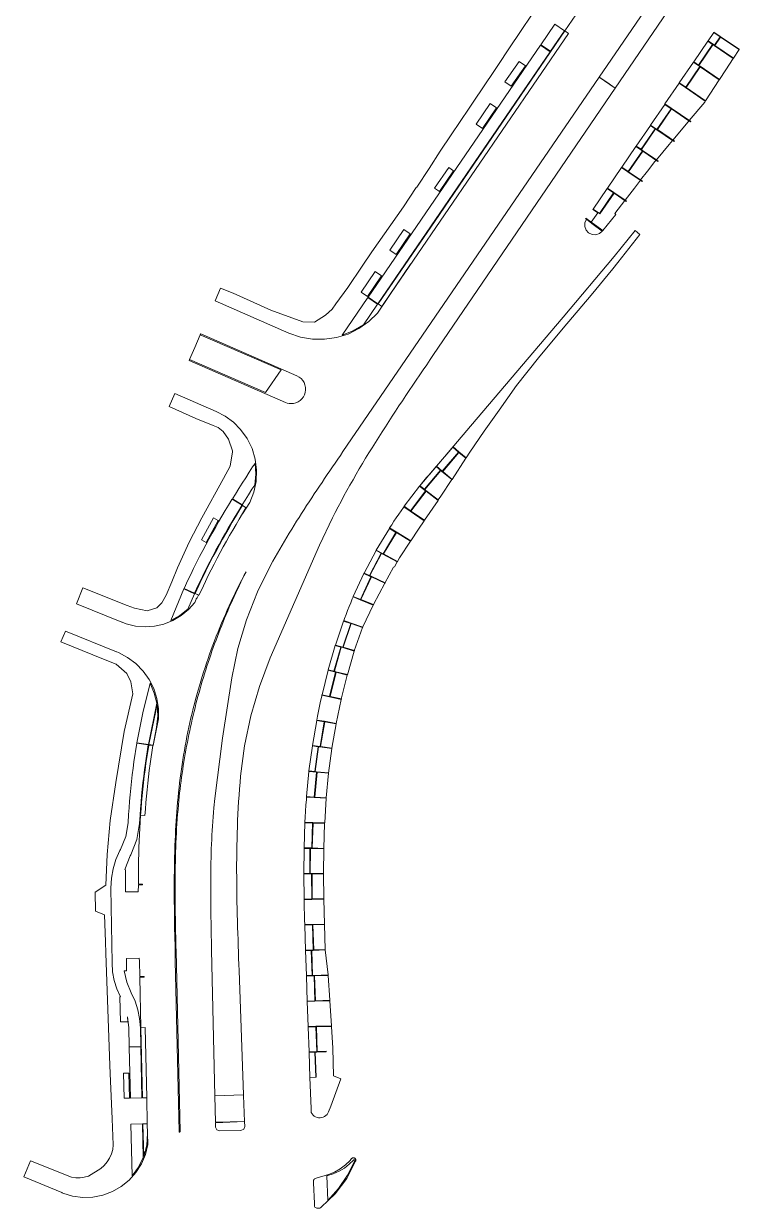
# Model space of a CAD drawing. Header units: metres. Extents: x 105146 to 106170, y 111783 to 118163.
# Drawn here: x 105372.2 to 105521.2, y 113281.3 to 113527.7 of the extents above; entities that cross this region are included whole.
import ezdxf

# ---------------------------------------------------------------- set-up
doc = ezdxf.new("R2010")
doc.units = ezdxf.units.M
doc.layers.add('20-EP-ZONA-DURA', color=253, linetype='CONTINUOUS', lineweight=13)
doc.layers.add('20-EP-ZONA-VERDE', color=84, linetype='CONTINUOUS', lineweight=13)

msp = doc.modelspace()

# ---------------------------------------------------------------- linework, layer by layer
at = {"layer": '20-EP-ZONA-DURA'}
for points in [[(105503.3875, 113533.2576), (105506.1076, 113531.3962), (105506.7227, 113530.9752), (105506.2285, 113530.2508), (105495.3483, 113514.302), (105491.9895, 113516.6006), (105501.338, 113530.2612), (105502.0724, 113531.3344), (105502.8066, 113532.4078), (105503.3875, 113533.2576)], [(105479.8571, 113523.3073), (105481.8377, 113521.9519), (105484.7745, 113526.2433), (105482.7939, 113527.5987), (105479.8571, 113523.3073)], [(105521.0973, 113522.3145), (105519.9426, 113520.5282), (105516.0511, 113523.1785), (105517.2301, 113524.9085), (105521.0973, 113522.3145)], [(105481.7813, 113521.8693), (105479.8007, 113523.2247), (105443.9387, 113470.8209), (105445.9193, 113469.4655), (105481.7813, 113521.8693)], [(105518.3669, 113518.0907), (105517.0447, 113516.0852), (105512.9817, 113518.8565), (105512.7339, 113519.0255), (105515.6643, 113523.3211), (105515.9121, 113523.1521), (105519.8862, 113520.441), (105518.3669, 113518.0907)], [(105476.6423, 113518.9637), (105475.3223, 113519.8671), (105472.3857, 113515.5759), (105473.7057, 113514.6725), (105476.6423, 113518.9637)], [(105516.9897, 113516.0017), (105514.1269, 113511.6595), (105510.0775, 113514.4218), (105513.0077, 113518.7179), (105516.9897, 113516.0017)], [(105513.9621, 113511.4095), (105510.7249, 113507.5648), (105507.0081, 113510.1001), (105505.6863, 113511.0017), (105508.6169, 113515.2973), (105509.9385, 113514.3957), (105514.0719, 113511.576), (105513.9621, 113511.4095)], [(105470.6559, 113510.2161), (105469.3359, 113511.1195), (105466.3993, 113506.8281), (105467.7193, 113505.9247), (105470.6559, 113510.2161)], [(105510.4879, 113507.2833), (105507.2973, 113503.4874), (105504.1038, 113505.6654), (105507.0341, 113509.9613), (105510.6602, 113507.488), (105510.4879, 113507.2833)], [(105506.5269, 113502.5709), (105503.8984, 113499.3902), (105501.0345, 113501.3435), (105500.7867, 113501.5125), (105503.7171, 113505.8082), (105503.9649, 113505.6391), (105507.2323, 113503.4102), (105506.5269, 113502.5709)], [(105502.0221, 113497.0305), (105500.6286, 113495.2046), (105498.1303, 113496.9089), (105501.0604, 113501.2048), (105503.8344, 113499.3128), (105503.5793, 113499.0041), (105502.0221, 113497.0305)], [(105461.6763, 113497.0945), (105460.6861, 113497.7723), (105457.7493, 113493.4809), (105458.7397, 113492.8031), (105461.6763, 113497.0945)], [(105499.3133, 113493.4811), (105497.3929, 113490.9965), (105495.0609, 113492.5871), (105493.7391, 113493.4887), (105496.6695, 113497.7843), (105497.9913, 113496.8827), (105500.5678, 113495.1249), (105499.3133, 113493.4811)], [(105495.2309, 113488.1995), (105495.4439, 113488.0215), (105492.7299, 113484.6605), (105490.5325, 113486.2747), (105490.3579, 113486.403), (105491.6873, 113488.3517), (105490.6959, 113489.0279), (105490.7523, 113489.1105), (105492.0742, 113488.2088), (105492.1545, 113488.1493), (105495.0867, 113492.4485), (105497.3316, 113490.9173), (105495.2309, 113488.1995)], [(105452.6967, 113483.9729), (105451.3767, 113484.8763), (105448.4399, 113480.5849), (105449.7599, 113479.6815), (105452.6967, 113483.9729)], [(105454.6716, 113431.5718), (105454.9828, 113431.9585), (105455.5359, 113432.6348), (105456.0954, 113433.3066), (105456.6604, 113433.973), (105466.3877, 113445.3947), (105484.5365, 113466.6279), (105495.1118, 113479.2543), (105495.115, 113479.2581), (105499.4524, 113484.7049), (105500.4769, 113483.8567), (105495.8683, 113478.0077), (105494.8495, 113476.7207), (105490.3265, 113471.2357), (105484.4785, 113464.3573), (105479.3509, 113458.2287), (105474.8071, 113452.4423), (105471.1611, 113447.3423), (105468.0761, 113442.9591), (105465.0923, 113438.5577), (105464.3195, 113437.3897), (105462.7995, 113438.6895), (105461.5835, 113439.7293), (105461.5185, 113439.6533), (105458.1294, 113435.6912), (105458.0647, 113435.6149), (105454.6716, 113431.5718)], [(105446.7103, 113475.2251), (105445.3899, 113476.1287), (105442.4535, 113471.8371), (105443.7737, 113470.9339), (105446.7103, 113475.2251)], [(105445.8627, 113469.3829), (105443.8821, 113470.7383), (105438.5471, 113462.9423), (105440.8244, 113463.8517), (105442.9335, 113465.1025), (105445.8627, 113469.3829)], [(105430.6739, 113450.5269), (105430.4381, 113450.0794), (105430.1305, 113449.6778), (105429.7599, 113449.3335), (105429.3368, 113449.0563), (105428.8732, 113448.8539), (105428.3822, 113448.7323), (105427.8778, 113448.6947), (105427.8595, 113448.6949), (105427.4695, 113448.7266), (105427.0869, 113448.8087), (105426.7183, 113448.9399), (105426.6991, 113448.9483), (105406.6689, 113457.669), (105406.7488, 113457.8523), (105422.5469, 113450.9741), (105425.7989, 113455.6785), (105408.9956, 113463.0097), (105409.0755, 113463.1931), (105429.1001, 113454.4565), (105429.5588, 113454.2089), (105429.9678, 113453.8858), (105430.3147, 113453.4968), (105430.5893, 113453.0537), (105430.7831, 113452.5698), (105430.8903, 113452.0597), (105430.9077, 113451.5388), (105430.8349, 113451.0227), (105430.6739, 113450.5269)], [(105419.3248, 113428.0844), (105417.7511, 113425.7496), (105418.4957, 113426.9771), (105418.5349, 113427.0413), (105417.7625, 113427.5023), (105417.7187, 113427.4313), (105417.0233, 113426.2929), (105416.3337, 113425.1483), (105415.6503, 113423.9971), (105414.9733, 113422.8391), (105414.3035, 113421.6743), (105413.6409, 113420.5023), (105412.9865, 113419.3229), (105412.3403, 113418.1361), (105411.7031, 113416.9417), (105411.0753, 113415.7397), (105410.4573, 113414.5295), (105409.8497, 113413.3115), (105409.2529, 113412.0853), (105408.6761, 113410.8687), (105407.9051, 113409.1853), (105408.6411, 113408.8358), (105408.6325, 113408.8205), (105408.4783, 113408.5626), (105408.3208, 113408.3126), (105408.3182, 113408.3086), (105408.1526, 113408.0591), (105408.1461, 113408.0485), (105408.1316, 113408.0175), (105407.8868, 113407.3514), (105406.5548, 113405.8655), (105405.0111, 113404.6009), (105403.292, 113403.5875), (105401.438, 113402.8492), (105399.4929, 113402.4033), (105397.5025, 113402.2604), (105395.5136, 113402.4238), (105393.5732, 113402.8897), (105392.7182, 113403.2004), (105392.6977, 113403.2085), (105383.2075, 113407.0456), (105384.5483, 113410.3807), (105393.7835, 113406.7225), (105395.2719, 113406.1329), (105397.9441, 113405.5709), (105399.9439, 113406.2103), (105401.0257, 113407.2515), (105401.9177, 113408.8441), (105403.0411, 113411.6039), (105404.2265, 113414.5119), (105406.7139, 113419.8887), (105409.2885, 113424.9569), (105413.8413, 113433.0969), (105415.2339, 113435.6627), (105415.6915, 113438.6829), (105415.6983, 113438.8579), (105414.8993, 113441.3037), (105413.7549, 113442.8935), (105412.7207, 113443.7063), (105411.6779, 113444.1287), (105408.0881, 113445.5833), (105402.4971, 113448.0951), (105403.6774, 113450.8038), (105412.3179, 113447.047), (105412.3227, 113447.0449), (105414.1911, 113446.0583), (105415.8897, 113444.8017), (105417.3799, 113443.3038), (105418.7341, 113441.4236), (105419.7596, 113439.3458), (105420.4284, 113437.1274), (105420.7221, 113434.829), (105420.6327, 113432.5136), (105420.1626, 113430.2447), (105419.3248, 113428.0844)], [(105464.2641, 113437.3059), (105461.3729, 113432.9363), (105459.4311, 113434.5965), (105462.8103, 113438.5489), (105464.2641, 113437.3059)], [(105415.6681, 113428.8685), (105417.7293, 113427.6385), (105418.3343, 113428.6163), (105419.0397, 113429.7431), (105419.7497, 113430.8641), (105420.3215, 113431.7577), (105420.539, 113434.0061), (105420.3867, 113436.2599), (105419.8935, 113435.5093), (105419.1679, 113434.3963), (105418.4449, 113433.2777), (105417.7251, 113432.1529), (105417.0089, 113431.0219), (105416.2967, 113429.8845), (105415.6681, 113428.8685)], [(105454.6716, 113431.5718), (105455.6394, 113430.861), (105455.7159, 113430.7967), (105459.0608, 113434.7781), (105459.2905, 113434.5851), (105461.3301, 113432.8715), (105459.0449, 113429.4177), (105458.5202, 113428.6482), (105455.9457, 113430.6039), (105454.6716, 113431.5718)], [(105417.6767, 113427.5535), (105415.6155, 113428.7833), (105415.5889, 113428.7405), (105414.8859, 113427.5895), (105414.1883, 113426.4315), (105413.4963, 113425.2661), (105412.8105, 113424.0931), (105412.1317, 113422.9125), (105411.4597, 113421.7239), (105410.7955, 113420.5273), (105410.1395, 113419.3223), (105409.4921, 113418.1089), (105408.8539, 113416.8869), (105408.2255, 113415.6561), (105407.6071, 113414.4163), (105406.9995, 113413.1677), (105406.4145, 113411.9341), (105405.6445, 113410.2585), (105407.8129, 113409.2289), (105408.5857, 113410.9113), (105409.1629, 113412.1285), (105409.7599, 113413.3557), (105410.3681, 113414.5747), (105410.9863, 113415.7855), (105411.6147, 113416.9885), (105412.2523, 113418.1835), (105412.8987, 113419.3711), (105413.5537, 113420.5511), (105414.2165, 113421.7239), (105414.8869, 113422.8893), (105415.5641, 113424.0479), (105416.2479, 113425.1997), (105416.9379, 113426.3449), (105417.6335, 113427.4837), (105417.6767, 113427.5535)], [(105458.4638, 113428.5656), (105455.6367, 113424.4195), (105452.8224, 113426.3276), (105455.9645, 113430.4641), (105458.4638, 113428.5656)], [(105454.3681, 113422.5591), (105452.7981, 113420.1736), (105449.7661, 113421.9981), (105448.3949, 113422.8231), (105448.8198, 113423.4834), (105449.2993, 113424.2144), (105449.7846, 113424.9402), (105450.2765, 113425.6621), (105450.7747, 113426.3798), (105451.2792, 113427.0931), (105451.3565, 113427.2006), (105452.6833, 113426.3011), (105455.5804, 113424.337), (105454.3681, 113422.5591)], [(105412.7391, 113424.3669), (105411.7781, 113424.9029), (105409.2313, 113420.3691), (105410.1889, 113419.8313), (105412.7391, 113424.3669)], [(105450.4339, 113416.5815), (105450.0255, 113415.8699), (105447.1218, 113417.4107), (105449.7997, 113421.861), (105452.743, 113420.0899), (105450.4339, 113416.5815)], [(105447.4238, 113411.3349), (105447.4659, 113411.4257), (105444.5495, 113412.7765), (105444.2767, 113412.9028), (105446.7213, 113417.5099), (105446.9863, 113417.3693), (105449.9757, 113415.7831), (105449.3903, 113414.7631), (105449.2241, 113414.6857), (105447.4238, 113411.3349)], [(105404.714, 113297.1791), (105404.6963, 113297.1772), (105404.6834, 113297.1779), (105404.6692, 113297.1808), (105404.6553, 113297.1858), (105404.6429, 113297.1925), (105404.633, 113297.1994), (105404.6301, 113297.2016), (105404.6165, 113297.2166), (105404.6081, 113297.2296), (105404.6019, 113297.2437), (105404.598, 113297.2586), (105404.5956, 113297.2827), (105403.8007, 113332.7712), (105403.7424, 113335.437), (105403.6871, 113338.1029), (105403.6615, 113339.4356), (105403.6389, 113340.7683), (105403.6175, 113342.2491), (105403.6003, 113343.7299), (105403.5875, 113345.2107), (105403.5811, 113346.3952), (105403.579, 113347.5796), (105403.5811, 113348.7639), (105403.5898, 113350.1852), (105403.6058, 113351.6063), (105403.6289, 113353.0273), (105403.6559, 113354.2703), (105403.69, 113355.5131), (105403.7314, 113356.7557), (105403.772, 113357.8015), (105403.8184, 113358.847), (105403.8703, 113359.8922), (105403.928, 113360.9372), (105403.9858, 113361.8866), (105404.0492, 113362.8357), (105404.1183, 113363.7843), (105404.1931, 113364.7326), (105404.2812, 113365.7645), (105404.3766, 113366.7957), (105404.4792, 113367.8262), (105404.5891, 113368.856), (105404.6982, 113369.8112), (105404.8144, 113370.7656), (105404.938, 113371.719), (105405.0687, 113372.6716), (105405.2106, 113373.6481), (105405.3603, 113374.6235), (105405.5178, 113375.5977), (105405.6831, 113376.5706), (105405.8562, 113377.5421), (105406.037, 113378.5116), (105406.2259, 113379.4808), (105406.4224, 113380.4478), (105406.6267, 113381.4133), (105406.8387, 113382.3771), (105407.0585, 113383.3391), (105407.2859, 113384.2993), (105407.5211, 113385.2578), (105407.764, 113386.2142), (105408.0146, 113387.1686), (105408.2728, 113388.1211), (105408.5387, 113389.0714), (105408.8122, 113390.0196), (105409.0933, 113390.9655), (105409.382, 113391.9092), (105409.6783, 113392.8505), (105409.9822, 113393.7894), (105410.2933, 113394.7251), (105410.6124, 113395.6596), (105410.9388, 113396.5909), (105411.2726, 113397.5196), (105411.6139, 113398.4455), (105411.9626, 113399.3686), (105412.3188, 113400.2889), (105412.6822, 113401.2062), (105413.0532, 113402.1208), (105413.4314, 113403.0323), (105413.8169, 113403.9407), (105414.2098, 113404.8459), (105414.6098, 113405.748), (105415.0172, 113406.6469), (105415.4317, 113407.5424), (105415.8424, 113408.4117), (105416.2596, 113409.2779), (105416.6838, 113410.1415), (105417.1138, 113411.0008), (105417.5842, 113411.9234), (105418.061, 113412.8427), (105418.525, 113413.7205), (105418.1557, 113412.9924), (105417.7887, 113412.2582), (105417.4283, 113411.5256), (105417.0705, 113410.7869), (105416.7191, 113410.05), (105416.3702, 113409.307), (105416.0278, 113408.5658), (105415.6882, 113407.8185), (105415.3549, 113407.0732), (105415.0244, 113406.3219), (105414.7002, 113405.5726), (105414.379, 113404.8173), (105414.064, 113404.064), (105413.752, 113403.3048), (105413.4463, 113402.5478), (105413.1436, 113401.7848), (105412.8472, 113401.0241), (105412.5539, 113400.2574), (105412.2669, 113399.4931), (105411.9829, 113398.7228), (105411.7052, 113397.9552), (105411.4308, 113397.1816), (105411.1625, 113396.4104), (105410.8976, 113395.6336), (105410.6388, 113394.8593), (105410.3833, 113394.0793), (105410.1341, 113393.3018), (105409.8882, 113392.5186), (105409.6485, 113391.7382), (105409.4122, 113390.9521), (105409.1821, 113390.1688), (105408.9554, 113389.3799), (105408.7349, 113388.5939), (105408.518, 113387.8022), (105408.3071, 113387.0135), (105408.0999, 113386.2192), (105407.8986, 113385.428), (105407.7012, 113384.6313), (105407.5096, 113383.8376), (105407.3219, 113383.0386), (105407.14, 113382.2427), (105406.9622, 113381.4413), (105406.7901, 113380.6432), (105406.622, 113379.8398), (105406.4597, 113379.0397), (105406.3015, 113378.2343), (105406.149, 113377.4321), (105406.0007, 113376.6248), (105405.8581, 113375.8211), (105405.7196, 113375.012), (105405.5868, 113374.2063), (105405.4583, 113373.3957), (105405.3354, 113372.5885), (105405.2168, 113371.7763), (105405.1038, 113370.9678), (105404.9951, 113370.1542), (105404.892, 113369.3442), (105404.7934, 113368.5294), (105404.7002, 113367.7183), (105404.6115, 113366.9023), (105404.5283, 113366.0901), (105404.4496, 113365.273), (105404.3615, 113364.2888), (105404.28, 113363.2982), (105404.2055, 113362.3081), (105404.1376, 113361.3182), (105404.0763, 113360.3287), (105404.021, 113359.3399), (105403.9719, 113358.3517), (105403.9285, 113357.364), (105403.8906, 113356.3769), (105403.858, 113355.3906), (105403.8304, 113354.4051), (105403.8074, 113353.4203), (105403.7889, 113352.4362), (105403.7747, 113351.453), (105403.7647, 113350.4708), (105403.7583, 113349.4893), (105403.7555, 113348.5085), (105403.7559, 113347.5289), (105403.7595, 113346.5501), (105403.7659, 113345.572), (105403.7749, 113344.5951), (105403.7861, 113343.619), (105403.7995, 113342.6438), (105403.8147, 113341.6694), (105403.8315, 113340.6961), (105403.8497, 113339.7237), (105403.8693, 113338.7504), (105403.8895, 113337.7803), (105403.9105, 113336.811), (105403.9319, 113335.8425), (105403.9536, 113334.8746), (105404.7259, 113300.4028), (105404.7956, 113297.2859), (105404.7948, 113297.267), (105404.7923, 113297.2548), (105404.7863, 113297.2372), (105404.7784, 113297.2224), (105404.7687, 113297.2098), (105404.7572, 113297.199), (105404.7436, 113297.1899), (105404.7291, 113297.1833), (105404.714, 113297.1791)], [(105447.4238, 113411.3349), (105445.0329, 113406.8849), (105442.7635, 113402.1275), (105442.7955, 113402.2223), (105440.3567, 113403.0465), (105438.8413, 113403.5587), (105439.0104, 113404.0178), (105439.3195, 113404.8346), (105439.6359, 113405.649), (105439.9593, 113406.4606), (105440.2899, 113407.2693), (105440.6275, 113408.0751), (105440.7961, 113408.4689), (105442.2843, 113407.8747), (105444.9853, 113406.7963), (105445.0223, 113406.8891), (105442.4146, 113407.9304), (105444.5977, 113412.6439), (105447.4238, 113411.3349)], [(105407.7719, 113409.1377), (105405.6035, 113410.1673), (105402.8483, 113403.5819), (105404.7199, 113404.6213), (105406.3921, 113405.9581), (105407.7719, 113409.1377)], [(105442.7635, 113402.1275), (105441.0463, 113397.2825), (105441.0611, 113397.3303), (105438.7557, 113397.9984), (105440.4189, 113402.9199), (105442.7635, 113402.1275)], [(105400.311, 113383.1029), (105399.1567, 113377.5623), (105399.1554, 113377.5554), (105399.1543, 113377.5497), (105398.2695, 113377.6833), (105397.6715, 113373.8619), (105397.4897, 113372.5279), (105397.3195, 113371.1747), (105397.1627, 113369.8227), (105397.0191, 113368.4715), (105396.8881, 113367.1217), (105396.7691, 113365.7731), (105396.6617, 113364.4261), (105396.5659, 113363.0851), (105396.5655, 113363.0809), (105396.4799, 113361.7373), (105396.4045, 113360.3957), (105396.3387, 113359.0559), (105396.2821, 113357.7183), (105396.2341, 113356.3829), (105396.1945, 113355.0495), (105396.1625, 113353.7185), (105396.1377, 113352.3899), (105396.1197, 113351.0637), (105396.1081, 113349.7397), (105396.1025, 113348.7321), (105397.0025, 113348.7253), (105397.0024, 113348.6252), (105396.1031, 113348.6298), (105396.102, 113347.1595), (105393.4062, 113347.1517), (105393.4279, 113351.7583), (105393.2754, 113351.763), (105394.3961, 113354.6133), (105394.5141, 113354.8367), (105395.7816, 113358.007), (105396.3565, 113361.3725), (105396.4658, 113363.0875), (105396.4661, 113363.0923), (105396.5621, 113364.4337), (105396.6695, 113365.7815), (105396.7885, 113367.1309), (105396.9197, 113368.4817), (105397.0633, 113369.8337), (105397.2203, 113371.1869), (105397.3907, 113372.5409), (105397.5725, 113373.8757), (105398.1705, 113377.6981), (105395.7969, 113378.0563), (105395.1951, 113374.2055), (105395.0109, 113372.8525), (105394.8375, 113371.4749), (105394.6781, 113370.0987), (105394.5319, 113368.7245), (105394.3987, 113367.3523), (105394.2779, 113365.9823), (105394.1689, 113364.6147), (105394.0721, 113363.2635), (105394.0713, 113363.2495), (105393.9613, 113361.5251), (105393.4716, 113358.6581), (105392.3919, 113355.9575), (105392.2739, 113355.7343), (105391.442, 113353.8883), (105390.8469, 113351.9529), (105390.4978, 113349.9584), (105390.4003, 113347.9359), (105390.6239, 113332.3783), (105390.7545, 113330.5458), (105391.0917, 113328.7398), (105391.6313, 113326.9837), (105392.3662, 113325.2999), (105392.2833, 113325.2981), (105392.3983, 113320.0995), (105393.8975, 113320.1327), (105393.8746, 113321.1733), (105394.1261, 113318.8393), (105394.2121, 113314.9381), (105396.6115, 113314.9911), (105396.5255, 113318.8923), (105396.3741, 113320.7738), (105396.0048, 113322.6249), (105395.4227, 113324.4204), (105394.6357, 113326.1361), (105393.6929, 113328.3621), (105393.153, 113330.7185), (105393.6639, 113330.7297), (105393.608, 113333.2849), (105396.3068, 113333.3443), (105396.3197, 113332.7571), (105396.3898, 113329.5078), (105397.2915, 113329.5291), (105397.2927, 113329.4302), (105396.3923, 113329.4076), (105396.6255, 113318.8943), (105396.9475, 113304.2947), (105397.8473, 113304.3147), (105397.9663, 113298.9171), (105397.0665, 113298.8973), (105397.2159, 113292.1239), (105397.8377, 113294.4531), (105398.0117, 113296.8575), (105398.0617, 113294.5889), (105397.5675, 113292.5255), (105396.7441, 113290.57), (105395.6136, 113288.7745), (105394.2061, 113287.1868), (105392.559, 113285.8492), (105390.7163, 113284.7974), (105388.7271, 113284.0593), (105386.6442, 113283.6547), (105384.5233, 113283.5943), (105382.4208, 113283.8798), (105380.3928, 113284.5034), (105380.2418, 113284.5644), (105380.1829, 113284.5885), (105372.2446, 113287.8754), (105373.6927, 113291.1805), (105382.1937, 113287.8251), (105383.0804, 113287.6938), (105383.9767, 113287.6858), (105384.8656, 113287.8013), (105385.7301, 113288.0381), (105388.2771, 113289.6039), (105389.0032, 113290.235), (105389.6277, 113290.9667), (105390.1369, 113291.7828), (105390.5195, 113292.6655), (105390.767, 113293.5951), (105390.8741, 113294.5511), (105390.6491, 113299.9731), (105390.3021, 113307.8061), (105390.1867, 113311.0309), (105389.3511, 113334.3769), (105389.2653, 113336.7729), (105389.0661, 113342.3415), (105387.1729, 113343.1541), (105387.1447, 113347.1053), (105389.3231, 113348.5141), (105389.6509, 113354.9289), (105390.2385, 113361.9959), (105391.4281, 113369.9003), (105393.1515, 113380.5137), (105394.9711, 113388.3435), (105394.5135, 113390.8189), (105393.7363, 113392.5397), (105391.5237, 113394.4829), (105388.8271, 113395.5617), (105380.0079, 113399.1167), (105380.9264, 113401.3882), (105391.5463, 113397.0942), (105391.5951, 113397.0745), (105391.9776, 113396.9122), (105393.8708, 113395.9008), (105395.5872, 113394.6118), (105397.0863, 113393.0756), (105398.3329, 113391.3283), (105399.2978, 113389.4109), (105399.9582, 113387.3686), (105400.2986, 113385.2493), (105400.311, 113383.1029)], [(105441.0324, 113397.2344), (105439.5963, 113392.2825), (105439.6085, 113392.3311), (105437.1843, 113392.9361), (105436.8929, 113393.0088), (105438.3435, 113398.0137), (105438.6315, 113397.9303), (105441.0324, 113397.2344)], [(105439.5842, 113392.2341), (105438.3347, 113387.2307), (105438.3451, 113387.2795), (105435.9985, 113387.773), (105437.2565, 113392.8149), (105439.5842, 113392.2341)], [(105395.8139, 113378.1549), (105398.1875, 113377.7967), (105399.9611, 113386.3551), (105399.4263, 113388.4976), (105398.5567, 113390.5273), (105397.0377, 113384.3738), (105395.8139, 113378.1549)], [(105438.3244, 113387.1817), (105437.2629, 113382.1365), (105437.2713, 113382.1857), (105434.8087, 113382.6081), (105433.2323, 113382.8786), (105433.3894, 113383.6929), (105433.5975, 113384.7301), (105433.8132, 113385.7657), (105434.0365, 113386.7996), (105434.2675, 113387.8319), (105434.312, 113388.0252), (105435.8793, 113387.6957), (105438.3244, 113387.1817)], [(105398.2865, 113377.7819), (105399.1713, 113377.6483), (105399.8721, 113381.3525), (105400.1423, 113383.7189), (105400.0015, 113386.0965), (105398.2865, 113377.7819)], [(105437.2544, 113382.0871), (105436.3912, 113377.0539), (105434.0114, 113377.3716), (105434.8899, 113382.4927), (105437.2544, 113382.0871)], [(105436.3761, 113376.955), (105435.6929, 113371.8445), (105435.6977, 113371.8943), (105433.2103, 113372.1319), (105432.9121, 113372.1603), (105433.6011, 113377.3255), (105433.8985, 113377.2859), (105436.3761, 113376.955)], [(105435.6881, 113371.7947), (105435.2023, 113366.7016), (105432.8058, 113366.8494), (105433.2999, 113372.0228), (105435.6881, 113371.7947)], [(105435.1944, 113366.6019), (105434.8793, 113361.4846), (105432.3797, 113361.5665), (105430.7798, 113361.6189), (105430.8309, 113362.66), (105430.8996, 113363.9028), (105430.9773, 113365.1433), (105431.0642, 113366.3812), (105431.1011, 113366.8543), (105432.6997, 113366.7557), (105435.1944, 113366.6019)], [(105434.8747, 113361.3849), (105434.7052, 113356.1877), (105432.3059, 113356.2662), (105432.4759, 113361.4633), (105434.8747, 113361.3849)], [(105434.7043, 113356.1467), (105434.6575, 113350.9469), (105432.1575, 113350.9699), (105431.8577, 113350.9671), (105431.9051, 113356.1722), (105432.2051, 113356.1695), (105434.7043, 113356.1467)], [(105434.7057, 113345.7257), (105432.3061, 113345.6713), (105432.2581, 113350.8708), (105434.6575, 113350.8929), (105434.7057, 113345.7257)], [(105432.3253, 113340.3715), (105430.7257, 113340.3219), (105430.7012, 113341.2323), (105430.6696, 113342.5071), (105430.6411, 113343.7801), (105430.6161, 113345.0513), (105430.6083, 113345.5335), (105432.2085, 113345.5695), (105434.7072, 113345.6257), (105434.8248, 113340.4269), (105432.3253, 113340.3715)], [(105434.9878, 113335.1603), (105432.5889, 113335.0774), (105432.4279, 113340.2745), (105434.8269, 113340.3489), (105434.9878, 113335.1603)], [(105432.6721, 113329.7773), (105432.3723, 113329.7668), (105432.1927, 113334.9637), (105432.4925, 113334.9741), (105434.9911, 113335.0605), (105434.9893, 113335.1105), (105435.586, 113329.878), (105432.6721, 113329.7773)], [(105435.9225, 113324.5875), (105432.9567, 113324.4835), (105432.7751, 113329.6808), (105435.5948, 113329.7793), (105435.9207, 113324.6131), (105435.9225, 113324.5875)], [(105433.0423, 113319.1837), (105431.4431, 113319.1277), (105431.2617, 113324.3239), (105432.8607, 113324.3799), (105435.9293, 113324.4871), (105436.2833, 113319.2968), (105433.0423, 113319.1837)], [(105436.6027, 113314.6123), (105436.6949, 113308.8569), (105438.2693, 113308.2389), (105436.1613, 113302.6059), (105435.6979, 113301.4271), (105435.5544, 113301.135), (105435.3654, 113300.87), (105435.1359, 113300.6392), (105434.872, 113300.4487), (105434.5807, 113300.3035), (105434.2697, 113300.2075), (105433.9473, 113300.1632), (105433.622, 113300.1719), (105433.3023, 113300.2332), (105432.9968, 113300.3455), (105432.7136, 113300.5059), (105432.4602, 113300.7101), (105432.2433, 113300.9527), (105432.0686, 113301.2273), (105432.0382, 113302.097), (105431.8133, 113308.5343), (105433.0126, 113308.5761), (105433.1125, 113308.5797), (105432.9309, 113313.7765), (105433.2307, 113313.7869), (105435.2147, 113313.8563), (105435.2173, 113313.9903), (105433.3255, 113313.9241), (105433.1466, 113319.0443), (105436.2929, 113319.1557), (105436.6027, 113314.6123)], [(105394.2147, 113314.8381), (105394.4481, 113304.2397), (105396.8475, 113304.2925), (105396.6137, 113314.8911), (105394.2147, 113314.8381)], [(105394.2481, 113304.2353), (105394.1335, 113309.4339), (105393.0337, 113309.4097), (105393.1485, 113304.2109), (105394.2481, 113304.2353)], [(105412.0307, 113304.7351), (105418.0017, 113304.9509), (105418.0081, 113304.7749), (105418.2039, 113299.3573), (105412.1543, 113299.2166), (105412.0307, 113304.7351)], [(105394.5671, 113298.8421), (105394.8041, 113288.0967), (105396.1276, 113289.8857), (105397.1213, 113291.8769), (105396.9667, 113298.8951), (105394.5671, 113298.8421)], [(105441.3191, 113291.1447), (105439.4826, 113287.5589), (105437.0721, 113284.3309), (105434.1557, 113281.5515), (105434.0252, 113281.4626), (105433.8823, 113281.3954), (105433.7307, 113281.3515), (105433.574, 113281.332), (105433.4162, 113281.3374), (105433.2612, 113281.3676), (105433.1129, 113281.4218), (105432.9779, 113281.497), (105432.8561, 113281.5922), (105432.7505, 113281.7049), (105432.7296, 113282.303), (105432.5792, 113286.6074), (105432.5583, 113287.2067), (105432.6634, 113287.3339), (105432.788, 113287.4421), (105432.9287, 113287.5284), (105433.0817, 113287.5903), (105435.6485, 113288.3889), (105436.9141, 113288.8791), (105438.1017, 113289.5361), (105439.1894, 113290.3479), (105440.1571, 113291.2995), (105440.4827, 113291.6665), (105440.5423, 113291.7234), (105440.6104, 113291.7697), (105440.6853, 113291.8042), (105440.7647, 113291.826), (105440.8467, 113291.8344), (105440.9289, 113291.8292), (105441.0092, 113291.8106), (105441.0853, 113291.779), (105441.1552, 113291.7354), (105441.217, 113291.6809), (105441.269, 113291.617), (105441.3098, 113291.5454), (105441.3383, 113291.4681), (105441.3537, 113291.3872), (105441.3556, 113291.3048), (105441.344, 113291.2232), (105441.3191, 113291.1447)], [(105435.3295, 113288.0803), (105435.5077, 113282.9763), (105437.765, 113285.4508), (105439.653, 113288.2173), (105441.1344, 113291.2213), (105441.1418, 113291.2448), (105441.1451, 113291.2693), (105441.1445, 113291.2939), (105441.1398, 113291.3182), (105441.1312, 113291.3413), (105441.1189, 113291.3627), (105441.1033, 113291.3818), (105441.0847, 113291.3981), (105441.0638, 113291.4111), (105441.041, 113291.4205), (105441.0169, 113291.426), (105440.9923, 113291.4275), (105440.9678, 113291.425), (105440.944, 113291.4185), (105440.9216, 113291.4081), (105440.9012, 113291.3942), (105440.8833, 113291.3772), (105439.9905, 113290.486), (105438.9981, 113289.7073), (105437.9203, 113289.0519), (105436.6465, 113288.5084), (105435.3295, 113288.0803)]]:
    msp.add_lwpolyline(points, close=True, dxfattribs=at)
msp.add_lwpolyline([(105487.9067, 113530.6431), (105484.8571, 113526.1867), (105474.7245, 113511.3803), (105457.845, 113486.7151), (105446.0011, 113469.4081), (105446.7423, 113468.9009), (105446.8829, 113469.1029), (105452.7657, 113477.6993), (105445.8869, 113467.4934), (105444.0803, 113465.7301), (105442.0188, 113464.2729), (105439.7537, 113463.1581), (105437.3415, 113462.4135), (105434.8422, 113462.0575), (105432.318, 113462.0992), (105429.8318, 113462.5373), (105427.4455, 113463.3611), (105412.0703, 113470.0692), (105413.2117, 113472.7045), (105415.8671, 113471.6193), (105423.6867, 113468.1225), (105430.3041, 113465.6729), (105432.7263, 113465.6375), (105435.0789, 113467.0783), (105436.4149, 113468.3033), (105437.2101, 113469.4013), (105439.6987, 113472.8381), (105442.7061, 113477.2747), (105444.7213, 113480.2475), (105451.2741, 113489.6389), (105453.9317, 113493.6631), (105454.0833, 113493.7017), (105456.6011, 113497.5763), (105458.9325, 113501.1637), (105461.2227, 113504.5909), (105464.9169, 113510.1191), (105465.7837, 113511.4055), (105470.1939, 113517.9493), (105474.0251, 113523.7147), (105474.9081, 113525.0329), (105478.7555, 113530.7185)], dxfattribs=at)
at = {"layer": '20-EP-ZONA-VERDE'}
for points in [[(105485.5997, 113525.6785), (105446.8829, 113469.1029), (105446.7423, 113468.9009), (105446.0011, 113469.4081), (105484.8571, 113526.1867), (105485.5997, 113525.6785)], [(105517.1492, 113524.9662), (105515.9686, 113523.2346), (105514.6467, 113524.1363), (105515.8216, 113525.858), (105517.1492, 113524.9662)], [(105517.2059, 113525.0489), (105521.1591, 113522.4101), (105521.0979, 113522.3153), (105517.2318, 113524.911), (105517.1492, 113524.9662), (105515.8216, 113525.858), (105515.8777, 113525.9407), (105517.2059, 113525.0489)], [(105517.2318, 113524.911), (105516.0511, 113523.1785), (105515.9686, 113523.2346), (105517.1492, 113524.9662), (105517.2318, 113524.911)], [(105515.5817, 113523.3775), (105512.6515, 113519.0817), (105511.6599, 113519.7581), (105514.5905, 113524.0537), (105515.5817, 113523.3775)], [(105515.6643, 113523.3211), (105512.7339, 113519.0255), (105512.6515, 113519.0817), (105515.5817, 113523.3775), (105515.6643, 113523.3211)], [(105515.9686, 113523.2346), (105516.0511, 113523.1785), (105519.9427, 113520.5281), (105519.8863, 113520.4409), (105515.9121, 113523.1521), (105515.6643, 113523.3211), (105515.5817, 113523.3775), (105514.5905, 113524.0537), (105514.6467, 113524.1363), (105515.9686, 113523.2346)], [(105476.6423, 113518.9637), (105473.7057, 113514.6725), (105472.3857, 113515.5759), (105475.3223, 113519.8671), (105476.6423, 113518.9637)], [(105512.9252, 113518.774), (105509.995, 113514.4782), (105508.6731, 113515.3799), (105511.6037, 113519.6755), (105512.9252, 113518.774)], [(105513.0077, 113518.7179), (105510.0775, 113514.4218), (105509.995, 113514.4782), (105512.9252, 113518.774), (105513.0077, 113518.7179)], [(105512.6515, 113519.0817), (105512.7339, 113519.0255), (105512.9817, 113518.8565), (105517.0461, 113516.0843), (105516.9897, 113516.0017), (105513.0077, 113518.7179), (105512.9252, 113518.774), (105511.6037, 113519.6755), (105511.6599, 113519.7581), (105512.6515, 113519.0817)], [(105493.5845, 113515.5089), (105495.3483, 113514.3019), (105457.5559, 113458.9037), (105456.8287, 113457.8379), (105456.1019, 113456.7717), (105455.3755, 113455.7051), (105454.6501, 113454.6377), (105453.9257, 113453.5695), (105453.2029, 113452.5003), (105452.4817, 113451.4299), (105451.7625, 113450.3581), (105451.0457, 113449.2847), (105450.3315, 113448.2095), (105449.6203, 113447.1321), (105448.9121, 113446.0527), (105448.2075, 113444.9709), (105447.5069, 113443.8865), (105446.8103, 113442.7995), (105446.1181, 113441.7095), (105445.4307, 113440.6165), (105444.7485, 113439.5201), (105444.0713, 113438.4205), (105443.4001, 113437.3173), (105442.7349, 113436.2103), (105442.0761, 113435.0995), (105441.4239, 113433.9847), (105440.7787, 113432.8659), (105440.1409, 113431.7427), (105439.5107, 113430.6151), (105438.8885, 113429.4831), (105438.2747, 113428.3463), (105437.6697, 113427.2049), (105437.0735, 113426.0587), (105436.4871, 113424.9079), (105433.7789, 113419.2507), (105423.5681, 113395.7937), (105421.3135, 113389.8439), (105419.5257, 113383.7376), (105418.2157, 113377.5113), (105417.3911, 113371.2021), (105417.2715, 113369.8947), (105417.1619, 113368.5791), (105417.0629, 113367.2635), (105416.9741, 113365.9485), (105416.8951, 113364.6337), (105416.8255, 113363.3193), (105416.7649, 113362.0057), (105416.7131, 113360.6925), (105416.6695, 113359.3801), (105416.6339, 113358.0685), (105416.6059, 113356.7577), (105416.5849, 113355.4477), (105416.5709, 113354.1387), (105416.5633, 113352.8307), (105416.5617, 113351.5237), (105416.5659, 113350.2177), (105416.5755, 113348.9127), (105416.5901, 113347.6087), (105416.6093, 113346.3059), (105416.6327, 113345.0041), (105416.6601, 113343.7035), (105416.6911, 113342.4039), (105416.7251, 113341.1053), (105416.7619, 113339.8081), (105416.8013, 113338.5117), (105416.8427, 113337.2165), (105416.8859, 113335.9223), (105416.9305, 113334.6279), (105416.9761, 113333.3363), (105417.0223, 113332.0457), (105417.0689, 113330.7561), (105418.0019, 113304.9509), (105412.0307, 113304.7351), (105411.3517, 113335.0405), (105411.3301, 113336.0079), (105411.3087, 113336.9745), (105411.2879, 113337.9401), (105411.2677, 113338.9051), (105411.2485, 113339.8669), (105411.2303, 113340.8295), (105411.2137, 113341.7913), (105411.1987, 113342.7523), (105411.1855, 113343.7123), (105411.1745, 113344.6717), (105411.1657, 113345.6299), (105411.1595, 113346.5875), (105411.1559, 113347.5441), (105411.1555, 113348.4999), (105411.1583, 113349.4547), (105411.1645, 113350.4087), (105411.1743, 113351.3617), (105411.1879, 113352.3139), (105411.2057, 113353.2649), (105411.2279, 113354.2151), (105411.2545, 113355.1643), (105411.2859, 113356.1123), (105411.3223, 113357.0595), (105411.3639, 113358.0053), (105411.4109, 113358.9501), (105411.4635, 113359.8937), (105411.5219, 113360.8361), (105411.5863, 113361.7773), (105411.6571, 113362.7171), (105411.7343, 113363.6553), (105411.8187, 113364.5991), (105412.0203, 113366.5891), (105413.6111, 113379.1306), (105415.5281, 113391.6265), (105416.8146, 113397.7399), (105418.6115, 113403.7231), (105420.906, 113409.5337), (105423.6819, 113415.1303), (105424.1053, 113415.9009), (105424.5765, 113416.7445), (105425.0533, 113417.5853), (105425.5353, 113418.4231), (105426.0223, 113419.2579), (105426.5141, 113420.0901), (105427.0105, 113420.9195), (105427.5113, 113421.7463), (105428.0163, 113422.5707), (105428.5253, 113423.3927), (105429.0381, 113424.2123), (105429.5545, 113425.0299), (105430.0743, 113425.8453), (105430.5971, 113426.6587), (105431.1229, 113427.4703), (105431.6515, 113428.2801), (105432.1827, 113429.0885), (105432.7161, 113429.8951), (105433.2517, 113430.7005), (105433.7893, 113431.5047), (105434.3287, 113432.3077), (105434.8695, 113433.1097), (105435.4119, 113433.9109), (105435.9553, 113434.7113), (105436.4999, 113435.5111), (105437.0451, 113436.3105), (105437.5909, 113437.1093), (105438.1373, 113437.9081), (105438.6837, 113438.7067), (105491.9895, 113516.6005), (105493.5845, 113515.5089)], [(105509.995, 113514.4782), (105510.0775, 113514.4218), (105514.1283, 113511.6585), (105514.0719, 113511.5759), (105509.9385, 113514.3957), (105508.6169, 113515.2973), (105508.6731, 113515.3799), (105509.995, 113514.4782)], [(105470.6559, 113510.2161), (105467.7193, 113505.9247), (105466.3993, 113506.8281), (105469.3359, 113511.1195), (105470.6559, 113510.2161)], [(105506.9516, 113510.0176), (105504.0214, 113505.7216), (105502.6995, 113506.6235), (105505.6299, 113510.9189), (105506.9516, 113510.0176)], [(105507.0341, 113509.9613), (105504.1038, 113505.6654), (105504.0214, 113505.7216), (105506.9516, 113510.0176), (105507.0341, 113509.9613)], [(105507.0081, 113510.1001), (105511.0395, 113507.3503), (105510.9755, 113507.2729), (105507.0341, 113509.9613), (105506.9516, 113510.0176), (105505.6299, 113510.9189), (105505.6863, 113511.0017), (105507.0081, 113510.1001)], [(105503.6345, 113505.8645), (105500.7042, 113501.5688), (105499.7127, 113502.2451), (105502.6431, 113506.5409), (105503.6345, 113505.8645)], [(105503.7171, 113505.8082), (105500.7867, 113501.5125), (105500.7042, 113501.5688), (105503.6345, 113505.8645), (105503.7171, 113505.8082)], [(105504.0214, 113505.7216), (105504.1038, 113505.6654), (105507.6461, 113503.2495), (105507.5819, 113503.1717), (105503.9649, 113505.6391), (105503.7171, 113505.8082), (105503.6345, 113505.8645), (105502.6431, 113506.5409), (105502.6995, 113506.6235), (105504.0214, 113505.7216)], [(105500.9778, 113501.2612), (105498.0478, 113496.9652), (105496.7259, 113497.8669), (105499.6563, 113502.1625), (105500.9778, 113501.2612)], [(105501.0604, 113501.2048), (105498.1303, 113496.9089), (105498.0478, 113496.9652), (105500.9778, 113501.2612), (105501.0604, 113501.2048)], [(105500.7042, 113501.5688), (105500.7867, 113501.5125), (105501.0345, 113501.3435), (105504.2657, 113499.1397), (105504.2037, 113499.0609), (105501.0604, 113501.2048), (105500.9778, 113501.2612), (105499.6563, 113502.1625), (105499.7127, 113502.2451), (105500.7042, 113501.5688)], [(105461.6763, 113497.0945), (105458.7397, 113492.8031), (105457.7493, 113493.4809), (105460.6861, 113497.7723), (105461.6763, 113497.0945)], [(105498.0478, 113496.9652), (105498.1303, 113496.9089), (105500.9781, 113494.9661), (105500.9161, 113494.8873), (105497.9913, 113496.8827), (105496.6695, 113497.7843), (105496.7259, 113497.8669), (105498.0478, 113496.9652)], [(105495.0042, 113492.5046), (105492.0742, 113488.2088), (105490.7523, 113489.1105), (105493.6827, 113493.4061), (105495.0042, 113492.5046)], [(105495.0609, 113492.5871), (105497.6811, 113490.7999), (105497.6185, 113490.7217), (105495.0867, 113492.4485), (105495.0042, 113492.5046), (105493.6827, 113493.4061), (105493.7391, 113493.4887), (105495.0609, 113492.5871)], [(105495.0867, 113492.4485), (105492.1545, 113488.1493), (105492.0742, 113488.2088), (105495.0042, 113492.5046), (105495.0867, 113492.4485)], [(105490.4567, 113486.1753), (105492.6511, 113484.5631), (105492.0494, 113484.0561), (105491.302, 113483.8104), (105490.5168, 113483.8615), (105489.8075, 113484.2021), (105489.2766, 113484.7828), (105489.001, 113485.5198), (105489.0205, 113486.3064), (105489.3323, 113487.0289), (105490.4567, 113486.1753)], [(105490.5325, 113486.2747), (105492.7323, 113484.6587), (105492.6511, 113484.5631), (105489.3323, 113487.0289), (105489.1839, 113487.1415), (105489.2431, 113487.2221), (105490.5325, 113486.2747)], [(105492.6511, 113484.5631), (105490.4567, 113486.1753), (105489.3323, 113487.0289), (105492.6511, 113484.5631)], [(105452.6967, 113483.9729), (105449.7599, 113479.6815), (105448.4399, 113480.5849), (105451.3767, 113484.8763), (105452.6967, 113483.9729)], [(105446.7103, 113475.2251), (105443.7737, 113470.9339), (105442.4535, 113471.8371), (105445.3899, 113476.1287), (105446.7103, 113475.2251)], [(105425.7989, 113455.6785), (105422.5469, 113450.9741), (105406.7489, 113457.8523), (105407.8405, 113460.3577), (105408.9957, 113463.0097), (105425.7989, 113455.6785)], [(105462.7344, 113438.6138), (105459.3551, 113434.6614), (105458.1294, 113435.6912), (105461.5185, 113439.6533), (105462.7344, 113438.6138)], [(105462.8103, 113438.5489), (105459.4311, 113434.5965), (105459.3551, 113434.6614), (105462.7344, 113438.6138), (105462.8103, 113438.5489)], [(105462.7995, 113438.6895), (105464.3195, 113437.3897), (105464.2641, 113437.3059), (105462.8103, 113438.5489), (105462.7344, 113438.6138), (105461.5185, 113439.6533), (105461.5835, 113439.7293), (105462.7995, 113438.6895)], [(105458.9841, 113434.8425), (105455.6394, 113430.861), (105454.6711, 113431.5721), (105458.0647, 113435.6149), (105458.9841, 113434.8425)], [(105459.0608, 113434.7781), (105455.7159, 113430.7967), (105455.6394, 113430.861), (105458.9841, 113434.8425), (105459.0608, 113434.7781)], [(105459.3551, 113434.6614), (105459.4311, 113434.5965), (105461.3729, 113432.9363), (105461.3301, 113432.8715), (105459.2905, 113434.5851), (105459.0608, 113434.7781), (105458.9841, 113434.8425), (105458.0647, 113435.6149), (105458.1294, 113435.6912), (105459.3551, 113434.6614)], [(105454.6257, 113431.5165), (105454.6087, 113431.4941), (105455.885, 113430.5246), (105452.7394, 113426.3838), (105451.4041, 113427.3263), (105454.5981, 113431.5383), (105454.6257, 113431.5165)], [(105455.885, 113430.5246), (105454.6087, 113431.4941), (105454.6257, 113431.5165), (105455.885, 113430.5246)], [(105454.6711, 113431.5721), (105455.9457, 113430.6039), (105458.5243, 113428.6451), (105458.4639, 113428.5655), (105455.9645, 113430.4641), (105455.885, 113430.5246), (105454.6257, 113431.5165), (105454.6691, 113431.5737), (105454.6711, 113431.5721)], [(105455.9645, 113430.4641), (105452.8224, 113426.3276), (105452.7394, 113426.3838), (105455.885, 113430.5246), (105455.9645, 113430.4641)], [(105418.5349, 113427.0413), (105418.4957, 113426.9771), (105417.1063, 113424.6867), (105416.4257, 113423.5403), (105415.7519, 113422.3877), (105415.0853, 113421.2285), (105414.4261, 113420.0625), (105413.7751, 113418.8893), (105413.1325, 113417.7091), (105412.4991, 113416.5215), (105411.8749, 113415.3267), (105411.2607, 113414.1241), (105410.6571, 113412.9137), (105410.0641, 113411.6953), (105409.2125, 113409.8873), (105408.6611, 113408.8263), (105407.9051, 113409.1853), (105408.6761, 113410.8687), (105409.2529, 113412.0853), (105409.8497, 113413.3115), (105410.4573, 113414.5295), (105411.0753, 113415.7397), (105411.7031, 113416.9417), (105412.3403, 113418.1361), (105412.9865, 113419.3229), (105413.6409, 113420.5023), (105414.3035, 113421.6743), (105414.9733, 113422.8391), (105415.6503, 113423.9971), (105416.3337, 113425.1483), (105417.0233, 113426.2929), (105417.7187, 113427.4313), (105417.7625, 113427.5023), (105418.5349, 113427.0413)], [(105452.7394, 113426.3838), (105452.8191, 113426.3233), (105452.8224, 113426.3276), (105455.6365, 113424.4197), (105455.5805, 113424.3369), (105452.6833, 113426.3011), (105451.3563, 113427.2007), (105451.4123, 113427.2835), (105452.7394, 113426.3838)], [(105452.8224, 113426.3276), (105452.8191, 113426.3233), (105452.7394, 113426.3838), (105452.8224, 113426.3276)], [(105412.7391, 113424.3669), (105410.1889, 113419.8313), (105409.2313, 113420.3691), (105411.7781, 113424.9029), (105412.7391, 113424.3669)], [(105449.7142, 113421.9124), (105447.0332, 113417.4572), (105445.6193, 113418.2079), (105448.3409, 113422.7389), (105449.7142, 113421.9124)], [(105449.7997, 113421.861), (105447.1218, 113417.4107), (105447.0332, 113417.4572), (105449.7142, 113421.9124), (105449.7997, 113421.861)], [(105449.7661, 113421.9981), (105452.8125, 113420.1649), (105452.7609, 113420.0791), (105449.7997, 113421.861), (105449.7142, 113421.9124), (105448.3409, 113422.7389), (105448.3923, 113422.8247), (105449.7661, 113421.9981)], [(105446.6331, 113417.5568), (105444.1869, 113412.9443), (105443.0971, 113413.4491), (105445.5703, 113418.1207), (105446.6331, 113417.5568)], [(105446.7213, 113417.5099), (105444.2767, 113412.9028), (105444.1869, 113412.9443), (105446.6331, 113417.5568), (105446.7213, 113417.5099)], [(105445.6193, 113418.2079), (105447.0332, 113417.4572), (105447.1187, 113417.4055), (105447.1218, 113417.4107), (105450.0255, 113415.8699), (105449.9757, 113415.7831), (105446.9863, 113417.3693), (105446.7213, 113417.5099), (105446.6331, 113417.5568), (105445.5703, 113418.1207), (105445.6171, 113418.2091), (105445.6193, 113418.2079)], [(105447.1218, 113417.4107), (105447.1187, 113417.4055), (105447.0332, 113417.4572), (105447.1218, 113417.4107)], [(105444.507, 113412.6859), (105442.3216, 113407.9675), (105440.8349, 113408.5609), (105443.0527, 113413.3595), (105444.507, 113412.6859)], [(105444.5977, 113412.6439), (105442.4146, 113407.9304), (105442.3216, 113407.9675), (105444.507, 113412.6859), (105444.5977, 113412.6439)], [(105443.0971, 113413.4491), (105444.1869, 113412.9443), (105444.2767, 113412.9028), (105444.5495, 113412.7765), (105447.4659, 113411.4257), (105447.4237, 113411.3349), (105444.5977, 113412.6439), (105444.507, 113412.6859), (105443.0527, 113413.3595), (105443.0947, 113413.4503), (105443.0971, 113413.4491)], [(105440.8349, 113408.5609), (105442.3216, 113407.9675), (105442.4123, 113407.9255), (105442.4146, 113407.9304), (105445.0223, 113406.8891), (105444.9853, 113406.7963), (105442.2843, 113407.8747), (105440.7955, 113408.4691), (105440.8325, 113408.5619), (105440.8349, 113408.5609)], [(105442.4146, 113407.9304), (105442.4123, 113407.9255), (105442.3216, 113407.9675), (105442.4146, 113407.9304)], [(105440.3244, 113402.9518), (105438.6595, 113398.0258), (105437.1219, 113398.4719), (105438.8059, 113403.4651), (105440.3244, 113402.9518)], [(105440.4189, 113402.9199), (105438.7557, 113397.9984), (105438.6595, 113398.0258), (105440.3244, 113402.9518), (105440.4189, 113402.9199)], [(105440.3567, 113403.0465), (105442.7955, 113402.2223), (105442.7635, 113402.1275), (105440.4189, 113402.9199), (105440.3244, 113402.9518), (105438.8059, 113403.4651), (105438.8379, 113403.5599), (105440.3567, 113403.0465)], [(105438.2475, 113398.0415), (105436.7965, 113393.0329), (105435.631, 113393.3236), (105437.0929, 113398.3761), (105438.2475, 113398.0415)], [(105438.3435, 113398.0137), (105436.8929, 113393.0088), (105436.7965, 113393.0329), (105438.2475, 113398.0415), (105438.3435, 113398.0137)], [(105438.6595, 113398.0258), (105438.7541, 113397.9937), (105438.7557, 113397.9984), (105441.0611, 113397.3303), (105441.0315, 113397.2347), (105438.6315, 113397.9303), (105438.3435, 113398.0137), (105438.2475, 113398.0415), (105437.0929, 113398.3761), (105437.1219, 113398.4719), (105438.6595, 113398.0258)], [(105438.7557, 113397.9984), (105438.7541, 113397.9937), (105438.6595, 113398.0258), (105438.7557, 113397.9984)], [(105437.1597, 113392.8391), (105435.9005, 113387.7938), (105434.3333, 113388.123), (105435.6055, 113393.2269), (105437.1597, 113392.8391)], [(105436.7965, 113393.0329), (105436.8929, 113393.0088), (105437.1843, 113392.9361), (105439.6085, 113392.3311), (105439.5843, 113392.2341), (105437.2565, 113392.8149), (105437.1597, 113392.8391), (105435.6055, 113393.2269), (105435.631, 113393.3236), (105436.7965, 113393.0329)], [(105437.2565, 113392.8149), (105435.9985, 113387.773), (105435.9005, 113387.7938), (105437.1597, 113392.8391), (105437.2565, 113392.8149)], [(105435.9005, 113387.7938), (105435.9977, 113387.7697), (105435.9985, 113387.773), (105438.3451, 113387.2795), (105438.3245, 113387.1817), (105435.8793, 113387.6957), (105434.3115, 113388.0253), (105434.3333, 113388.123), (105435.9005, 113387.7938)], [(105435.9985, 113387.773), (105435.9977, 113387.7697), (105435.9005, 113387.7938), (105435.9985, 113387.773)], [(105399.8721, 113381.3525), (105399.1713, 113377.6483), (105398.2865, 113377.7819), (105400.0015, 113386.0965), (105400.1423, 113383.7188), (105399.8721, 113381.3525)], [(105434.7915, 113382.5096), (105433.9122, 113377.3846), (105432.325, 113377.5968), (105433.2129, 113382.7805), (105434.7915, 113382.5096)], [(105434.8087, 113382.6081), (105437.2713, 113382.1857), (105437.2545, 113382.0871), (105434.8899, 113382.4927), (105434.7915, 113382.5096), (105433.2129, 113382.7805), (105433.2297, 113382.8791), (105434.8087, 113382.6081)], [(105434.8899, 113382.4927), (105434.0114, 113377.3716), (105433.9122, 113377.3846), (105434.7915, 113382.5096), (105434.8899, 113382.4927)], [(105399.1543, 113377.5497), (105398.5629, 113373.7379), (105398.3821, 113372.4109), (105398.2131, 113371.0667), (105398.0573, 113369.7233), (105397.9145, 113368.3805), (105397.7843, 113367.0387), (105397.6659, 113365.6979), (105397.5591, 113364.3583), (105397.4635, 113363.0205), (105396.5659, 113363.0851), (105396.6617, 113364.4261), (105396.7691, 113365.7731), (105396.8881, 113367.1217), (105397.0191, 113368.4715), (105397.1627, 113369.8227), (105397.3195, 113371.1747), (105397.4897, 113372.5279), (105397.6715, 113373.8619), (105398.2695, 113377.6833), (105399.1543, 113377.5497)], [(105433.5021, 113377.3387), (105432.8119, 113372.1699), (105431.6155, 113372.2843), (105432.3105, 113377.4977), (105433.5021, 113377.3387)], [(105433.9122, 113377.3846), (105434.0107, 113377.3677), (105434.0114, 113377.3716), (105436.3903, 113377.0541), (105436.3751, 113376.9551), (105433.8985, 113377.2859), (105433.6011, 113377.3255), (105433.5021, 113377.3387), (105432.3105, 113377.4977), (105432.325, 113377.5968), (105433.9122, 113377.3846)], [(105433.6011, 113377.3255), (105432.9121, 113372.1603), (105432.8119, 113372.1699), (105433.5021, 113377.3387), (105433.6011, 113377.3255)], [(105434.0114, 113377.3716), (105434.0107, 113377.3677), (105433.9122, 113377.3846), (105434.0114, 113377.3716)], [(105433.2006, 113372.0323), (105432.706, 113366.8558), (105431.1087, 113366.9541), (105431.6061, 113372.1847), (105433.2006, 113372.0323)], [(105432.8119, 113372.1699), (105432.9121, 113372.1603), (105433.2103, 113372.1319), (105435.6977, 113371.8943), (105435.6881, 113371.7947), (105433.2999, 113372.0228), (105433.2006, 113372.0323), (105431.6061, 113372.1847), (105431.6155, 113372.2843), (105432.8119, 113372.1699)], [(105433.2999, 113372.0228), (105432.8058, 113366.8494), (105432.706, 113366.8558), (105433.2006, 113372.0323), (105433.2999, 113372.0228)], [(105431.1087, 113366.9541), (105432.706, 113366.8558), (105432.8055, 113366.8465), (105432.8058, 113366.8494), (105435.2015, 113366.7017), (105435.1937, 113366.6019), (105432.6997, 113366.7557), (105431.0917, 113366.8549), (105431.0979, 113366.9547), (105431.1087, 113366.9541)], [(105432.8058, 113366.8494), (105432.8055, 113366.8465), (105432.706, 113366.8558), (105432.8058, 113366.8494)], [(105432.376, 113361.4665), (105432.2062, 113356.2693), (105430.6051, 113356.2841), (105430.7755, 113361.5189), (105432.376, 113361.4665)], [(105432.3797, 113361.5665), (105434.8787, 113361.4847), (105434.8739, 113361.3849), (105432.4759, 113361.4633), (105432.376, 113361.4665), (105430.7755, 113361.5189), (105430.7787, 113361.6189), (105432.3797, 113361.5665)], [(105432.4759, 113361.4633), (105432.3059, 113356.2662), (105432.2062, 113356.2693), (105432.376, 113361.4665), (105432.4759, 113361.4633)], [(105431.8051, 113356.1731), (105431.7577, 113350.9662), (105430.5569, 113350.9551), (105430.6043, 113356.1841), (105431.8051, 113356.1731)], [(105432.2062, 113356.2693), (105432.3059, 113356.2662), (105434.7049, 113356.1877), (105434.7043, 113356.1467), (105432.2051, 113356.1695), (105431.9051, 113356.1722), (105431.8051, 113356.1731), (105430.6043, 113356.1841), (105430.6051, 113356.2841), (105432.2062, 113356.2693)], [(105431.9051, 113356.1722), (105431.8577, 113350.9671), (105431.7577, 113350.9662), (105431.8051, 113356.1731), (105431.9051, 113356.1722)], [(105434.6567, 113350.9469), (105434.6577, 113350.8929), (105432.2581, 113350.8708), (105432.1582, 113350.8699), (105430.5577, 113350.8551), (105430.5569, 113350.9551), (105431.7577, 113350.9662), (105431.8577, 113350.9671), (105432.1575, 113350.9699), (105434.6567, 113350.9469)], [(105432.2062, 113345.67), (105430.6062, 113345.6335), (105430.5577, 113350.8551), (105432.1582, 113350.8699), (105432.2062, 113345.67)], [(105432.3061, 113345.6713), (105432.2062, 113345.67), (105432.1582, 113350.8699), (105432.2581, 113350.8708), (105432.3061, 113345.6713)], [(105434.7073, 113345.6257), (105432.2085, 113345.5695), (105430.6083, 113345.5335), (105430.6062, 113345.6335), (105432.2062, 113345.67), (105432.3061, 113345.6713), (105434.7051, 113345.7257), (105434.7073, 113345.6257)], [(105434.8267, 113340.3489), (105432.4279, 113340.2745), (105432.328, 113340.2715), (105430.7287, 113340.2219), (105430.7257, 113340.3219), (105432.3253, 113340.3715), (105434.8247, 113340.4269), (105434.8267, 113340.3489)], [(105432.4892, 113335.0741), (105430.89, 113335.0187), (105430.7287, 113340.2219), (105432.328, 113340.2715), (105432.4892, 113335.0741)], [(105432.5889, 113335.0774), (105432.4892, 113335.0741), (105432.328, 113340.2715), (105432.4279, 113340.2745), (105432.5889, 113335.0774)], [(105434.9911, 113335.0605), (105432.4925, 113334.9741), (105432.1927, 113334.9637), (105432.0927, 113334.9603), (105430.8933, 113334.9189), (105430.89, 113335.0187), (105432.4892, 113335.0741), (105432.5889, 113335.0774), (105434.9875, 113335.1603), (105434.9911, 113335.0605)], [(105432.2724, 113329.7633), (105431.0731, 113329.7213), (105430.8933, 113334.9189), (105432.0927, 113334.9603), (105432.2724, 113329.7633)], [(105432.3723, 113329.7668), (105432.2724, 113329.7633), (105432.0927, 113334.9603), (105432.1927, 113334.9637), (105432.3723, 113329.7668)], [(105435.5947, 113329.7793), (105432.7751, 113329.6808), (105432.6753, 113329.6773), (105431.0765, 113329.6213), (105431.0731, 113329.7213), (105432.2724, 113329.7633), (105432.3723, 113329.7668), (105432.6721, 113329.7773), (105435.5885, 113329.8781), (105435.5947, 113329.7793)], [(105432.8569, 113324.4801), (105431.2581, 113324.4239), (105431.0765, 113329.6213), (105432.6753, 113329.6773), (105432.8569, 113324.4801)], [(105432.9567, 113324.4835), (105432.8569, 113324.4801), (105432.6753, 113329.6773), (105432.7751, 113329.6808), (105432.9567, 113324.4835)], [(105435.9293, 113324.4871), (105432.8607, 113324.3799), (105431.2617, 113324.3239), (105431.2581, 113324.4239), (105432.8569, 113324.4801), (105432.9567, 113324.4835), (105435.9225, 113324.5875), (105435.9293, 113324.4871)], [(105397.8473, 113304.3147), (105396.9475, 113304.2947), (105396.6255, 113318.8943), (105397.5253, 113318.9143), (105397.8473, 113304.3147)], [(105436.2929, 113319.1557), (105433.1466, 113319.0443), (105433.1451, 113319.0873), (105433.0453, 113319.0837), (105431.4467, 113319.0279), (105431.4482, 113318.9842), (105431.4451, 113318.9841), (105431.4431, 113319.1277), (105433.0423, 113319.1837), (105436.2865, 113319.2969), (105436.2929, 113319.1557)], [(105433.0468, 113319.0408), (105431.4482, 113318.9842), (105431.4467, 113319.0279), (105433.0453, 113319.0837), (105433.0468, 113319.0408)], [(105433.2255, 113313.9206), (105431.6266, 113313.8647), (105431.4482, 113318.9842), (105433.0468, 113319.0408), (105433.2255, 113313.9206)], [(105433.1466, 113319.0443), (105433.0468, 113319.0408), (105433.0453, 113319.0837), (105433.1451, 113319.0873), (105433.1466, 113319.0443)], [(105433.3255, 113313.9241), (105433.2255, 113313.9206), (105433.0468, 113319.0408), (105433.1466, 113319.0443), (105433.3255, 113313.9241)], [(105433.2269, 113313.8869), (105431.6279, 113313.8311), (105431.6266, 113313.8647), (105433.2255, 113313.9206), (105433.2269, 113313.8869)], [(105435.2147, 113313.8563), (105433.2307, 113313.7869), (105432.9309, 113313.7765), (105432.8309, 113313.7729), (105431.6317, 113313.7311), (105431.6279, 113313.8311), (105433.2269, 113313.8869), (105433.3267, 113313.8903), (105433.3255, 113313.9241), (105435.2173, 113313.9903), (105435.2147, 113313.8563)], [(105433.0126, 113308.5761), (105431.8133, 113308.5343), (105431.6317, 113313.7311), (105432.8309, 113313.7729), (105433.0126, 113308.5761)], [(105433.1125, 113308.5797), (105433.0126, 113308.5761), (105432.8309, 113313.7729), (105432.9309, 113313.7765), (105433.1125, 113308.5797)], [(105433.3267, 113313.8903), (105433.2269, 113313.8869), (105433.2255, 113313.9206), (105433.3255, 113313.9241), (105433.3267, 113313.8903)], [(105394.2481, 113304.2353), (105393.1485, 113304.2109), (105393.0337, 113309.4097), (105394.1335, 113309.4339), (105394.2481, 113304.2353)], [(105398.0117, 113296.8575), (105397.8376, 113294.4529), (105397.2159, 113292.1239), (105397.0665, 113298.8973), (105397.9663, 113298.9171), (105398.0117, 113296.8575)], [(105418.2395, 113298.3755), (105418.0231, 113297.7989), (105417.4615, 113297.5469), (105412.9981, 113297.4275), (105412.4256, 113297.6473), (105412.1769, 113298.2093), (105412.1561, 113299.1359), (105418.2041, 113299.3547), (105418.2395, 113298.3755)]]:
    msp.add_lwpolyline(points, close=True, dxfattribs=at)

doc.saveas('drawing.dxf')
